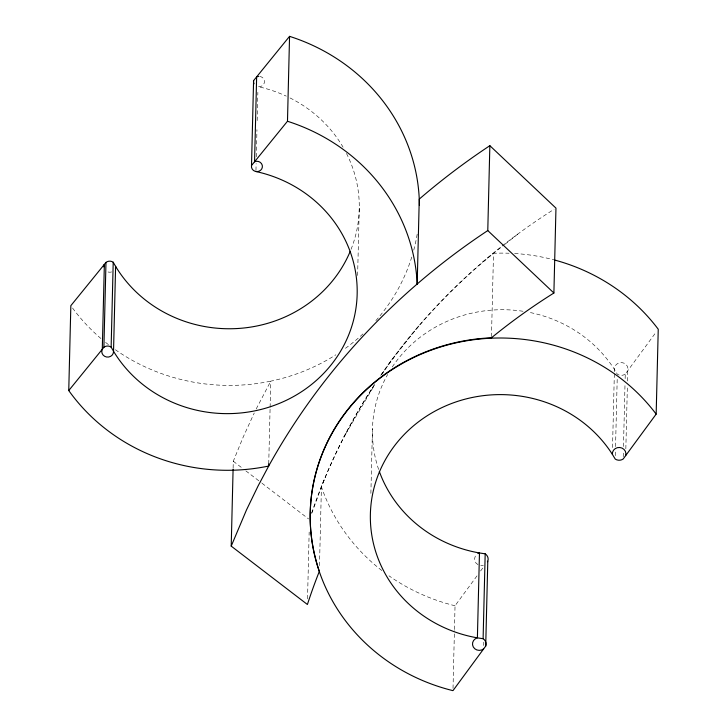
<?xml version="1.0" encoding="UTF-8"?>
<svg xmlns="http://www.w3.org/2000/svg" width="727" height="727" viewBox="0 0 727 727"><rect width="100%" height="100%" fill="white"/><g stroke="black" fill="none" stroke-linecap="round" stroke-linejoin="round"><path stroke-width="0.55" stroke-dasharray="3.63 2.73" d="M233.122 468.034L233.285 461.245L243.227 437.009L254.25 412.981M255.959 170.391L256.122 163.602M256.295 156.814L256.958 129.651M257.176 120.591L257.867 92.302M268.736 463.771L270.09 408.32M270.117 407.184L270.753 381.157A190.51 179.251 1.4 0 0 335.874 354.794M307.539 598.83L309.166 532.055M319.498 565.679L321.425 486.808L325.233 477.112M357.611 275.488L359.274 207.586M370.879 493.397L372.451 428.885M453.021 688.387L454.43 630.663M454.457 629.537L455.038 605.764L478.03 574.466M483.709 645.531L483.791 642.132M491.479 336.674L493.515 253.296L504.075 244.944M612.534 447.55L614.36 372.851M614.388 371.715L614.442 369.452A6.788 6.389 1.4 0 1 621.876 362.609A6.788 6.389 1.4 0 1 627.746 370.725L627.474 382.038M615.324 455.684L615.442 451.158M615.551 446.623L617.232 377.586M623.239 456.738L623.375 451.076M623.484 446.551L625.011 384.301M625.147 378.64L625.256 374.114L656.336 331.821M625.838 448.813L627.365 386.564M311.783 513.262L321.425 486.808A615.278 578.901 1.4 0 1 375.695 383.138M256.195 408.983L270.753 381.157A190.51 179.26 1.5 0 1 115.402 349.751M345.589 434.092L343.935 436.918L374.632 384.856M480.583 570.995L483.146 567.514M418.679 325.95L390.79 361.11L380.812 375.695A615.278 578.901 1.4 0 1 493.515 253.296A190.51 179.242 1.4 0 1 509.064 253.223M482.546 262.111L493.515 253.296M504.956 244.245L518.16 233.803M233.285 461.245L242.255 468.115M245.835 470.86L261.075 482.528M261.974 483.219L308.575 518.924M483.328 565.233A6.788 6.389 1.4 0 1 480.738 565.47M478.03 564.67A6.788 6.389 1.4 0 1 476.885 554.292M455.038 605.764A190.51 179.242 1.4 0 1 388.972 575.811M381.829 570.531A190.51 179.242 1.4 0 1 321.425 486.808M514.607 253.487A190.51 179.242 1.4 0 1 553.956 259.848M625.256 374.114A6.788 6.389 1.4 0 1 617.323 374.196L614.442 369.452A130.351 122.645 1.4 0 0 527.893 312.092M378.631 469.442A130.351 122.645 1.4 0 1 387.691 374.414M392.28 366.962A130.351 122.645 1.4 0 1 523.604 311.356M259.73 76.444A5.489 5.162 1.4 0 1 264.41 82.387A5.489 5.162 1.4 0 1 258.003 86.64A130.351 122.645 1.4 0 1 286.302 96.146M346.461 153.406A130.351 122.645 1.4 0 1 350.659 250.315M290.009 97.936A130.351 122.645 1.4 0 1 343.071 147.208M111.622 271.925A5.889 5.534 1.4 0 1 107.096 271.625M108.459 344.643A190.51 179.26 1.5 0 1 105.088 341.981M100.962 338.546A190.51 179.26 1.5 0 1 72.073 307.385M417.18 234.176A190.51 179.251 1.4 0 1 413.554 250.87M411.764 257.031A190.51 179.251 1.4 0 1 375.223 321.389M362.964 333.911A190.51 179.251 1.4 0 1 343.253 349.869M311.61 513.162A615.278 578.901 1.4 0 1 373.842 385.592M380.694 375.359A615.278 578.901 1.4 0 1 554.065 209.321"/><path stroke-width="1.09" d="M417.189 283.993L419.261 199.107A707.062 665.178 1.5 0 1 489.853 145.682L487.781 230.568A707.062 665.178 1.5 0 0 417.189 283.993A707.053 666.068 2.2 0 0 268.681 466.043A190.51 179.26 1.5 0 1 68.756 390.563L70.837 305.676L105.978 262.402A5.889 5.534 1.4 0 1 113.212 262.229L115.602 266.373A130.351 122.645 1.4 0 0 238.202 328.477A130.351 122.645 1.4 0 0 350.25 251.297M68.756 390.563L103.897 347.288L105.978 262.402M255.931 171.527A130.351 122.645 1.4 0 1 331.439 364.491A130.351 122.645 1.4 0 1 113.53 351.259L111.14 347.115L113.212 262.229M489.853 145.682L555.964 208.131L553.892 293.008A615.278 578.901 1.4 0 0 491.452 337.801A190.51 179.242 1.4 0 0 319.362 571.313A615.278 578.901 1.4 0 0 307.403 604.491L231.213 546.131L233.094 469.169M258.63 76.408A5.489 5.162 1.4 0 0 256.64 76.889L254.559 161.767A5.489 5.162 1.4 0 1 262.256 165.247A5.489 5.162 1.4 0 1 257.085 171.608A5.489 5.162 1.4 0 1 251.506 165.529L253.587 80.642L289.555 36.35A190.51 179.269 1.5 0 1 419.261 199.107A190.51 179.251 1.4 0 1 419.434 205.505M268.736 463.771L268.681 466.043L258.121 485.9L246.517 509.872L231.213 546.131M289.555 36.35L287.483 121.236L251.506 165.529M555.028 260.139A190.51 179.242 1.4 0 1 658.244 329.231L656.163 414.117A190.51 179.242 1.4 0 0 343.88 415.008A190.51 179.242 1.4 0 0 452.966 690.65L485.709 646.085A6.788 6.389 1.4 0 0 483.11 638.724L485.182 553.838L479.466 552.965A130.351 122.645 1.4 0 1 379.33 471.441M485.709 646.085L487.79 561.199A6.788 6.389 1.4 0 0 485.182 553.838M487.399 561.726L487.79 561.199M656.163 414.117L623.184 459.001A6.788 6.389 1.4 0 1 615.242 459.073L612.37 454.339A130.351 122.645 1.4 0 0 393.434 447.25A130.351 122.645 1.4 0 0 477.394 637.852A6.788 6.389 1.4 0 0 473.286 646.975A6.788 6.389 1.4 0 0 483.619 648.92M483.11 638.724L477.394 637.852L479.466 552.965A6.788 6.389 1.4 0 0 477.912 553.592M487.781 230.568L553.892 293.008M612.37 454.339A6.788 6.389 1.4 0 1 619.804 447.496A6.788 6.389 1.4 0 1 625.674 455.602M254.032 83.759A5.489 5.162 1.4 0 1 253.587 80.642M103.897 347.288A5.889 5.534 1.4 0 1 111.14 347.115M115.384 268.227A5.889 5.534 1.4 0 0 115.602 266.373L113.53 351.259A5.889 5.534 1.4 0 1 106.587 357.012A5.889 5.534 1.4 0 1 102.289 349.278L104.361 264.392A5.889 5.534 1.4 0 0 103.843 266.827M287.61 121.3A190.51 179.26 1.5 0 1 417.198 284.139"/></g></svg>
